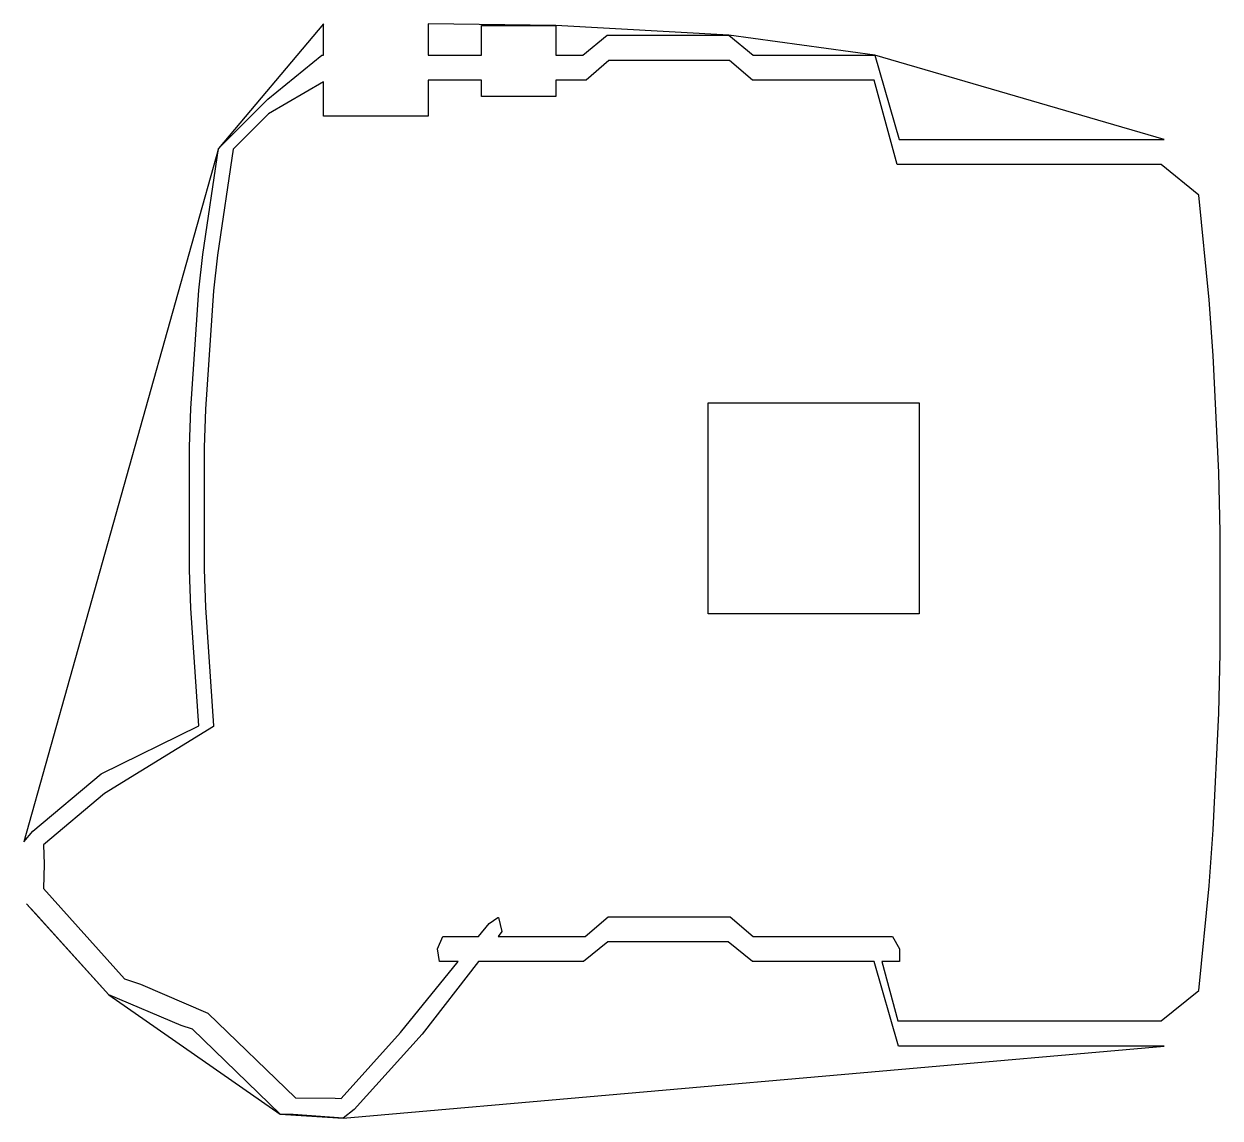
# Model space of a CAD drawing. Header units: metres. Extents: x -112 to 58, y -87 to 69.
import ezdxf

# ---------------------------------------------------------------- set-up
doc = ezdxf.new("R2010")
doc.units = ezdxf.units.M

msp = doc.modelspace()

# ---------------------------------------------------------------- linework, layer by layer
for p, q in [((-69.7493, 68.8705), (-84.6659, 51.1764)), ((-69.7493, 64.4386), (-69.7493, 68.8705)), ((-36.6617, 68.6361), (-54.8215, 68.8705)), ((-54.8215, 68.8705), (-54.8215, 64.4386)), ((-47.2667, 64.4386), (-47.2667, 68.6361)), ((-47.2667, 68.6361), (-36.6617, 68.6361)), ((-12.0619, 67.2586), (-36.6617, 68.6361)), ((-36.6617, 68.6361), (-36.6617, 64.4386)), ((-32.8305, 64.4386), (-29.3957, 67.2586)), ((-29.3957, 67.2586), (-12.0619, 67.2586)), ((-12.0619, 67.2586), (-8.59999, 64.4386)), ((8.7, 64.4386), (-12.0619, 67.2586)), ((-77.6659, 58.1764), (-69.9602, 64.4386)), ((-69.9602, 64.4386), (-69.7493, 64.4386)), ((-54.8215, 64.4386), (-47.2667, 64.4386)), ((-36.6617, 64.4386), (-32.8305, 64.4386)), ((-29.1234, 63.6899), (-32.388, 60.8699)), ((-11.9889, 63.6899), (-29.1234, 63.6899)), ((-8.7, 60.8699), (-11.9889, 63.6899)), ((-8.59999, 64.4386), (8.7, 64.4386)), ((8.7, 64.4386), (12.1615, 52.4386)), ((49.8677, 52.4386), (8.7, 64.4386)), ((-69.7493, 60.6374), (-77.5659, 56.0764)), ((-69.7493, 55.7404), (-69.7493, 60.6374)), ((-47.2667, 60.8699), (-54.8215, 60.8699)), ((-54.8215, 60.8699), (-54.8215, 55.7404)), ((-47.2667, 58.5361), (-47.2667, 60.8699)), ((-32.388, 60.8699), (-36.6617, 60.8699)), ((-36.6617, 60.8699), (-36.6617, 58.5361)), ((8.59999, 60.8699), (-8.7, 60.8699)), ((11.8893, 48.8699), (8.59999, 60.8699)), ((-84.6659, 51.1764), (-77.6659, 58.1764)), ((-36.6617, 58.5361), (-47.2667, 58.5361)), ((-77.5659, 56.0764), (-82.5659, 51.0764)), ((-54.8215, 55.7404), (-69.7493, 55.7404)), ((-84.6659, 51.1764), (-112.354, -47.4205)), ((-86.9177, 36.1075), (-84.6659, 51.1764)), ((-82.5659, 51.0764), (-84.8177, 36.0075)), ((12.1615, 52.4386), (49.8677, 52.4386)), ((49.4252, 48.8699), (11.8893, 48.8699)), ((54.7834, 44.5398), (49.4252, 48.8699)), ((56.2767, 29.6441), (54.7834, 44.5398)), ((-87.4633, 31.0184), (-86.9177, 36.1075)), ((-84.8177, 36.0075), (-85.3633, 30.9184)), ((-88.6288, 14.2113), (-87.4633, 31.0184)), ((-85.3633, 30.9184), (-86.5288, 14.1113)), ((56.8468, 21.719), (56.2767, 29.6441)), ((57.6198, 5.10489), (56.8468, 21.719)), ((-88.8149, 8.75), (-88.6288, 14.2113)), ((-86.5288, 14.1113), (-86.7149, 8.64999)), ((-15, -15), (-15, 15)), ((-15, 15), (15, 15)), ((15, 15), (15, -15)), ((-88.8149, -8.75), (-88.8149, 8.75)), ((-86.7149, 8.64999), (-86.7149, -8.64999)), ((57.8142, -3.39999), (57.6198, 5.10489)), ((57.8142, -20.6), (57.8142, -3.39999)), ((-88.6288, -14.2113), (-88.8149, -8.75)), ((-86.7149, -8.64999), (-86.5288, -14.1113)), ((-87.47, -30.9217), (-88.6288, -14.2113)), ((-86.5288, -14.1113), (-85.3633, -30.9184)), ((15, -15), (-15, -15)), ((57.6198, -29.1049), (57.8142, -20.6)), ((56.8468, -45.719), (57.6198, -29.1049)), ((-101.381, -37.7357), (-87.47, -30.9217)), ((-85.3633, -31.0184), (-100.883, -40.5217)), ((-85.3633, -30.9184), (-85.3633, -31.0184)), ((-111.098, -45.889), (-101.381, -37.7357)), ((-100.883, -40.5217), (-109.58, -47.8192)), ((-112.354, -47.4205), (-111.098, -45.889)), ((56.2767, -53.6441), (56.8468, -45.719)), ((-109.58, -47.8192), (-109.471, -50.5994)), ((-109.471, -50.5994), (-109.58, -54.0446)), ((-109.58, -54.0446), (-98.0318, -66.8853)), ((54.7834, -68.5398), (56.2767, -53.6441)), ((-110.774, -57.5304), (-112.011, -56.2206)), ((-112.011, -56.2206), (-100.283, -69.1492)), ((-100.283, -69.1492), (-110.774, -57.5304)), ((-47.6837, -60.8699), (-46.1687, -59.0073)), ((-46.1687, -59.0073), (-44.948, -58.1749)), ((-44.948, -58.1749), (-44.8573, -58.1589)), ((-44.8573, -58.1589), (-44.3579, -60.1709)), ((-32.4865, -60.8699), (-29.223, -58.0499)), ((-29.223, -58.0499), (-11.8893, -58.0499)), ((-11.8893, -58.0499), (-8.59999, -60.8699)), ((-53.5214, -62.6199), (-52.7369, -60.8699)), ((-52.7369, -60.8699), (-47.6837, -60.8699)), ((-44.3579, -60.1709), (-44.9012, -60.8699)), ((-44.9012, -60.8699), (-32.4865, -60.8699)), ((-8.59999, -60.8699), (11.2, -60.8699)), ((11.2, -60.8699), (12.2, -62.602)), ((-53.2496, -64.4386), (-53.5214, -62.6199)), ((-29.2961, -61.6186), (-32.732, -64.4386)), ((-12.1615, -61.6186), (-29.2961, -61.6186)), ((-8.7, -64.4386), (-12.1615, -61.6186)), ((12.2, -62.602), (12.2, -64.4386)), ((-58.798, -74.5343), (-50.5864, -64.4386)), ((-47.6753, -64.4386), (-55.6983, -74.7597)), ((-50.5864, -64.4386), (-53.2496, -64.4386)), ((-32.732, -64.4386), (-47.6753, -64.4386)), ((8.59999, -64.4386), (-8.7, -64.4386)), ((12.0619, -76.4386), (8.59999, -64.4386)), ((12.2, -64.4386), (9.67805, -64.4386)), ((9.67805, -64.4386), (11.9889, -72.8699)), ((-98.0318, -66.8853), (-95.7608, -67.6473)), ((-95.7608, -67.6473), (-86.2125, -71.7559)), ((-89.9777, -73.5411), (-100.283, -69.1492)), ((-100.283, -69.1492), (-75.9151, -86.1333)), ((49.4252, -72.8699), (54.7834, -68.5398)), ((-86.2125, -71.7559), (-73.7103, -83.8153)), ((11.9889, -72.8699), (49.4252, -72.8699)), ((-88.3928, -74.0498), (-89.9777, -73.5411)), ((-75.9151, -86.1333), (-88.3928, -74.0498)), ((-67.2267, -83.8953), (-58.798, -74.5343)), ((-55.6983, -74.7597), (-65.3507, -85.4798)), ((-66.925, -86.6815), (49.8677, -76.4386)), ((49.8677, -76.4386), (12.0619, -76.4386)), ((-73.7103, -83.8153), (-68.0587, -83.8338)), ((-68.0587, -83.8338), (-67.2267, -83.8953)), ((-75.9151, -86.1333), (-66.925, -86.6815)), ((-74.0696, -86.153), (-75.9151, -86.1333)), ((-66.925, -86.6815), (-74.0696, -86.153)), ((-65.3507, -85.4798), (-66.925, -86.6815))]:
    msp.add_line(p, q)

doc.saveas('drawing.dxf')
